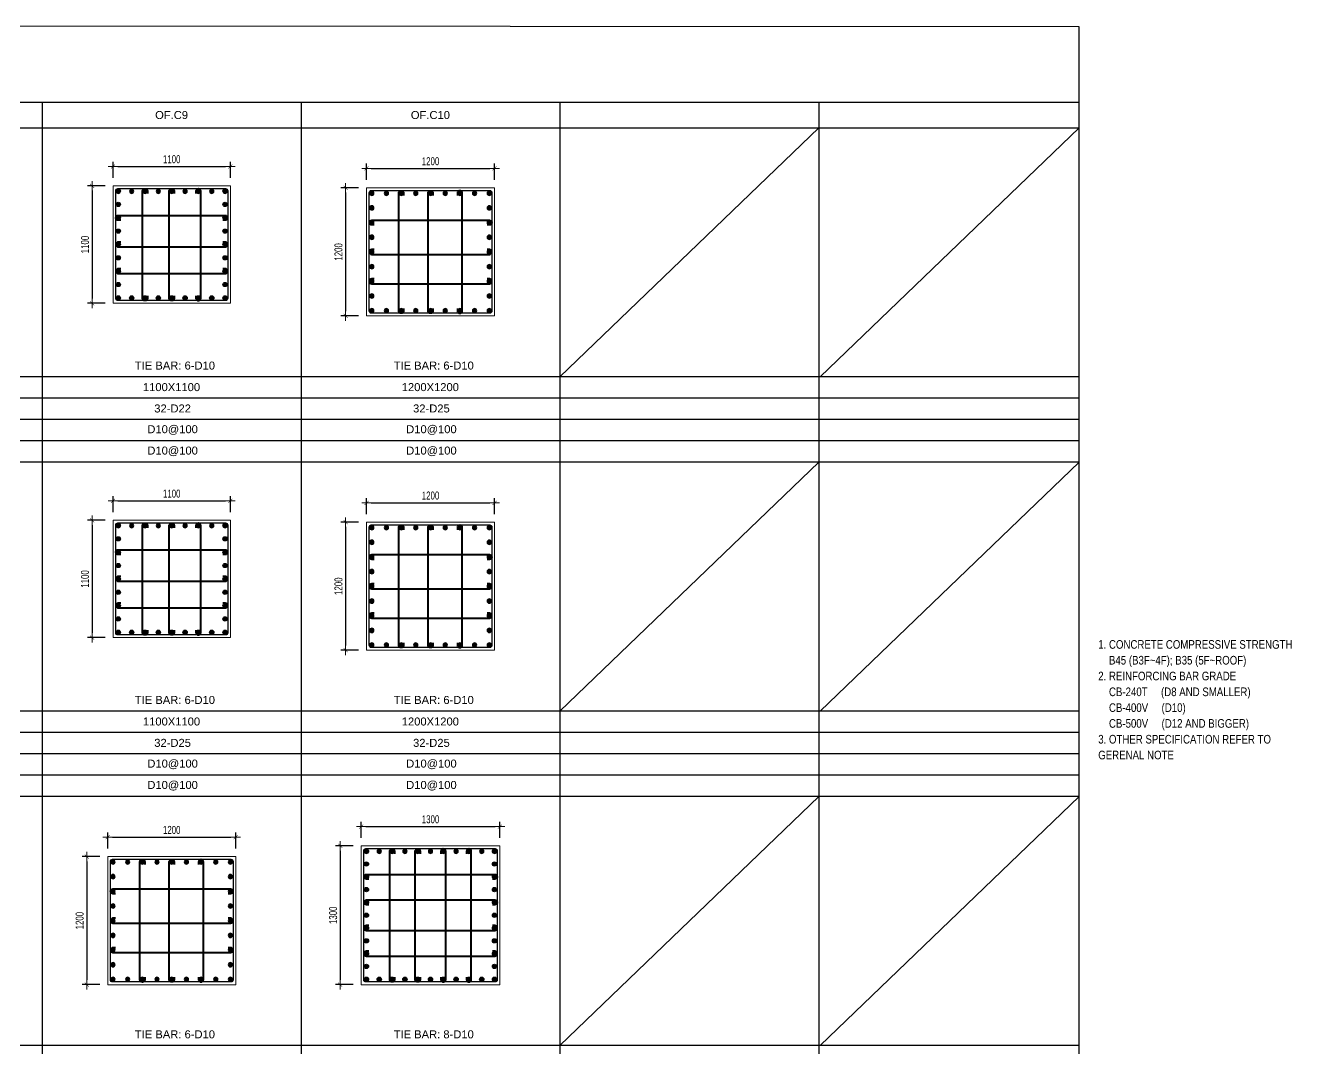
# Model space of a CAD drawing. Header units: millimetres. Extents: x 49323 to 406889, y -6102 to 181761.
# Drawn here: x 341924 to 353794, y 93337 to 102925 of the extents above; entities that cross this region are included whole.
import ezdxf
from ezdxf.enums import TextEntityAlignment as Align

# ---------------------------------------------------------------- set-up
doc = ezdxf.new("R2010")
doc.units = ezdxf.units.MM
doc.linetypes.add('CENTER2', pattern=[1.125, 0.75, -0.125, 0.125, -0.125])
doc.layers.get('Defpoints').update_dxf_attribs({"color": 151, "lineweight": 9})
for name, color, linetype in [('2', 2, 'Continuous'), ('A-ANNO-LEAD', 4, 'Continuous'), ('CEN', 1, 'CENTER2'), ('STL', 3, 'Continuous'), ('TIT1', 3, 'Continuous')]:
    doc.layers.add(name, color=color, linetype=linetype)
for name, color, linetype, lineweight in [('NDC_S_CONTINUOUS', 3, 'Continuous', 20), ('NDC_S_DIM', 1, 'Continuous', 15), ('NDC_S_STIRRUP', 4, 'Continuous', 40)]:
    doc.layers.add(name, color=color, linetype=linetype, lineweight=lineweight)
doc.styles.add('ARIAL', font='arial.ttf', dxfattribs={"width": 0.8})
doc.styles.add('NDC_ARIAL', font='arial.ttf', dxfattribs={"width": 0.85})
doc.styles.add('NDC_DIM', font='', dxfattribs={"width": 0.75})
doc.styles.get('NDC_DIM').set_extended_font_data('Dotum')
doc.dimstyles.new('NDC_dim_30', dxfattribs={"dimscale": 30, "dimtxt": 2.5, "dimasz": 1.5, "dimexe": 1.5, "dimexo": 2.5, "dimgap": 1, "dimtad": 1, "dimdec": 0, "dimzin": 0, "dimdsep": 46, "dimtxsty": 'NDC_DIM', "dimblk": 'DIMMARK', "dimcen": 0.09, "dimdle": 1.2, "dimclrd": 1, "dimclre": 1, "dimclrt": 3, "dimadec": 0, "dimazin": 0, "dimtfac": 1, "dimtdec": 0, "dimtix": 1, "dimtofl": 0, "dimtmove": 0, "dimatfit": 3, "dimfxl": 8, "dimfxlon": 1, "dimtolj": 1, "dimtzin": 0, "dimarcsym": 0})

# ---------------------------------------------------------------- blocks, each defined once
blk = doc.blocks.new('DIMMARK')
at = {"layer": 'NDC_S_DIM', "color": 1}
blk.add_line((-1.5, 0), (1, 0), dxfattribs=at)
at = {"layer": 'NDC_S_DIM', "color": 2, "const_width": 0.1}
blk.add_lwpolyline([(-0.42, -0.42), (0.42, 0.42)], dxfattribs=at)
blk = doc.blocks.new('*D1514')
at = {"layer": 'Defpoints', "color": 0, "ltscale": 40, "transparency": 16777216}
for p in [(343896, 95318), (342696, 95137), (343896, 95137)]:
    blk.add_point(p, dxfattribs=at)
at = {"layer": 'NDC_S_DIM', "color": 1, "lineweight": -2, "ltscale": 40, "transparency": 16777216}
for p, q in [((342696, 95212), (342696, 95363)), ((343896, 95212), (343896, 95363)), ((342741, 95318), (343851, 95318))]:
    blk.add_line(p, q, dxfattribs=at)
at = {"layer": 'NDC_S_DIM', "color": 1, "lineweight": -2, "ltscale": 40, "transparency": 16777216, "xscale": 45, "yscale": 45, "zscale": 45, "rotation": 180}
blk.add_blockref('DIMMARK', (342696, 95318), dxfattribs=at)
at = {"layer": 'NDC_S_DIM', "color": 1, "lineweight": -2, "ltscale": 40, "transparency": 16777216, "xscale": 45, "yscale": 45, "zscale": 45}
blk.add_blockref('DIMMARK', (343896, 95318), dxfattribs=at)
at = {"layer": 'NDC_S_DIM', "color": 3, "ltscale": 40, "transparency": 16777216, "insert": (343296, 95386), "char_height": 75, "attachment_point": 5, "style": 'NDC_DIM'}
blk.add_mtext('\\A1;1200', dxfattribs=at)
blk = doc.blocks.new('*D1515')
at = {"layer": 'Defpoints', "color": 0, "ltscale": 40, "transparency": 16777216}
for p in [(342696, 95137), (342500, 93937), (342696, 93937)]:
    blk.add_point(p, dxfattribs=at)
at = {"layer": 'NDC_S_DIM', "color": 1, "lineweight": -2, "ltscale": 40, "transparency": 16777216}
for p, q in [((342621, 95137), (342455, 95137)), ((342500, 95092), (342500, 93982)), ((342621, 93937), (342455, 93937))]:
    blk.add_line(p, q, dxfattribs=at)
at = {"layer": 'NDC_S_DIM', "color": 1, "lineweight": -2, "ltscale": 40, "transparency": 16777216, "xscale": 45, "yscale": 45, "zscale": 45}
for p, rotation in [((342500, 95137), 90), ((342500, 93937), 270)]:
    blk.add_blockref('DIMMARK', p, dxfattribs=dict(at, rotation=rotation))
at = {"layer": 'NDC_S_DIM', "color": 3, "ltscale": 40, "transparency": 16777216, "insert": (342433, 94537), "char_height": 75, "attachment_point": 5, "rotation": 90, "style": 'NDC_DIM'}
blk.add_mtext('\\A1;1200', dxfattribs=at)
blk = doc.blocks.new('8')
at = {"layer": '2'}
blk.add_hatch(color=256, dxfattribs=at).paths.add_polyline_path([(20, 0, 0.386127), (2, 20), (-2, 20, 0.386127), (-20, 0, 1)])
blk.add_circle((0, 0), 20, dxfattribs=at)
blk = doc.blocks.new('5')
at = {"layer": 'CEN', "rotation": 180}
blk.add_blockref('8', (0, 0), dxfattribs=at)
blk = doc.blocks.new('*U1482')
at = {"layer": 'STL', "xscale": -1, "rotation": 270}
blk.add_blockref('5', (0, 0), dxfattribs=at)
blk = doc.blocks.new('*U1476')
at = {"layer": 'NDC_S_DIM', "color": 0, "linetype": 'ByBlock', "lineweight": -2, "transparency": 16777216}
for p in [(306394, 95024), (306531, 95024), (306669, 95024), (306806, 95024), (306944, 95024), (307082, 95024), (307219, 95024), (307357, 95024), (307494, 95024)]:
    blk.add_blockref('*U1482', p, dxfattribs=at)
blk = doc.blocks.new('*U1478')
at = {"layer": 'STL', "xscale": -1, "rotation": 270}
blk.add_blockref('5', (0, 0), dxfattribs=at)
blk = doc.blocks.new('*U1477')
at = {"layer": 'NDC_S_DIM', "color": 0, "linetype": 'ByBlock', "lineweight": -2, "transparency": 16777216}
for p in [(306394, 95024), (306531, 95024), (306669, 95024), (306806, 95024), (306944, 95024), (307082, 95024), (307219, 95024), (307357, 95024), (307494, 95024)]:
    blk.add_blockref('*U1478', p, dxfattribs=at)
blk = doc.blocks.new('*U1480')
at = {"layer": 'STL', "xscale": -1, "rotation": 270}
blk.add_blockref('5', (0, 0), dxfattribs=at)
blk = doc.blocks.new('*U1479')
at = {"layer": 'NDC_S_DIM', "color": 0, "linetype": 'ByBlock', "lineweight": -2, "transparency": 16777216}
for p in [(306394, 95024), (306531, 95024), (306669, 95024), (306806, 95024), (306944, 95024), (307082, 95024), (307219, 95024), (307357, 95024), (307494, 95024)]:
    blk.add_blockref('*U1480', p, dxfattribs=at)
blk = doc.blocks.new('*U1495')
at = {"layer": 'STL', "xscale": -1, "rotation": 270}
blk.add_blockref('5', (0, 0), dxfattribs=at)
blk = doc.blocks.new('*U1481')
at = {"layer": 'NDC_S_DIM', "color": 0, "linetype": 'ByBlock', "lineweight": -2, "transparency": 16777216}
for p in [(306394, 95024), (306531, 95024), (306669, 95024), (306806, 95024), (306944, 95024), (307082, 95024), (307219, 95024), (307357, 95024), (307494, 95024)]:
    blk.add_blockref('*U1495', p, dxfattribs=at)
blk = doc.blocks.new('*D1516')
at = {"layer": 'Defpoints', "color": 0, "ltscale": 40, "transparency": 16777216}
for p in [(343846, 98470), (342746, 98288), (343846, 98288)]:
    blk.add_point(p, dxfattribs=at)
at = {"layer": 'NDC_S_DIM', "color": 1, "lineweight": -2, "ltscale": 40, "transparency": 16777216}
for p, q in [((342746, 98363), (342746, 98515)), ((342791, 98470), (343801, 98470)), ((343846, 98363), (343846, 98515))]:
    blk.add_line(p, q, dxfattribs=at)
at = {"layer": 'NDC_S_DIM', "color": 1, "lineweight": -2, "ltscale": 40, "transparency": 16777216, "xscale": 45, "yscale": 45, "zscale": 45, "rotation": 180}
blk.add_blockref('DIMMARK', (342746, 98470), dxfattribs=at)
at = {"layer": 'NDC_S_DIM', "color": 1, "lineweight": -2, "ltscale": 40, "transparency": 16777216, "xscale": 45, "yscale": 45, "zscale": 45}
blk.add_blockref('DIMMARK', (343846, 98470), dxfattribs=at)
at = {"layer": 'NDC_S_DIM', "color": 3, "ltscale": 40, "transparency": 16777216, "insert": (343296, 98537), "char_height": 75, "attachment_point": 5, "style": 'NDC_DIM'}
blk.add_mtext('\\A1;1100', dxfattribs=at)
blk = doc.blocks.new('*D1517')
at = {"layer": 'Defpoints', "color": 0, "ltscale": 40, "transparency": 16777216}
for p in [(342746, 98288), (342550, 97188), (342746, 97188)]:
    blk.add_point(p, dxfattribs=at)
at = {"layer": 'NDC_S_DIM', "color": 1, "lineweight": -2, "ltscale": 40, "transparency": 16777216}
for p, q in [((342671, 98288), (342505, 98288)), ((342550, 98243), (342550, 97233)), ((342671, 97188), (342505, 97188))]:
    blk.add_line(p, q, dxfattribs=at)
at = {"layer": 'NDC_S_DIM', "color": 1, "lineweight": -2, "ltscale": 40, "transparency": 16777216, "xscale": 45, "yscale": 45, "zscale": 45}
for p, rotation in [((342550, 98288), 90), ((342550, 97188), 270)]:
    blk.add_blockref('DIMMARK', p, dxfattribs=dict(at, rotation=rotation))
at = {"layer": 'NDC_S_DIM', "color": 3, "ltscale": 40, "transparency": 16777216, "insert": (342483, 97738), "char_height": 75, "attachment_point": 5, "rotation": 90, "style": 'NDC_DIM'}
blk.add_mtext('\\A1;1100', dxfattribs=at)
blk = doc.blocks.new('*U1508')
at = {"layer": 'STL', "xscale": -1, "rotation": 270}
blk.add_blockref('5', (0, 0), dxfattribs=at)
blk = doc.blocks.new('*U1509')
at = {"layer": 'NDC_S_DIM', "color": 0, "linetype": 'ByBlock', "lineweight": -2, "transparency": 16777216}
for p in [(306494, 98119), (306619, 98119), (306744, 98119), (306869, 98119), (306994, 98119), (307119, 98119), (307244, 98119), (307369, 98119), (307494, 98119)]:
    blk.add_blockref('*U1508', p, dxfattribs=at)
blk = doc.blocks.new('*U1496')
at = {"layer": 'STL', "xscale": -1, "rotation": 270}
blk.add_blockref('5', (0, 0), dxfattribs=at)
blk = doc.blocks.new('*U1497')
at = {"layer": 'NDC_S_DIM', "color": 0, "linetype": 'ByBlock', "lineweight": -2, "transparency": 16777216}
for p in [(306494, 98119), (306619, 98119), (306744, 98119), (306869, 98119), (306994, 98119), (307119, 98119), (307244, 98119), (307369, 98119), (307494, 98119)]:
    blk.add_blockref('*U1496', p, dxfattribs=at)
blk = doc.blocks.new('*U1498')
at = {"layer": 'STL', "xscale": -1, "rotation": 270}
blk.add_blockref('5', (0, 0), dxfattribs=at)
blk = doc.blocks.new('*U1499')
at = {"layer": 'NDC_S_DIM', "color": 0, "linetype": 'ByBlock', "lineweight": -2, "transparency": 16777216}
for p in [(306494, 98119), (306619, 98119), (306744, 98119), (306869, 98119), (306994, 98119), (307119, 98119), (307244, 98119), (307369, 98119), (307494, 98119)]:
    blk.add_blockref('*U1498', p, dxfattribs=at)
blk = doc.blocks.new('*U1504')
at = {"layer": 'STL', "xscale": -1, "rotation": 270}
blk.add_blockref('5', (0, 0), dxfattribs=at)
blk = doc.blocks.new('*U1505')
at = {"layer": 'NDC_S_DIM', "color": 0, "linetype": 'ByBlock', "lineweight": -2, "transparency": 16777216}
for p in [(306494, 98119), (306619, 98119), (306744, 98119), (306869, 98119), (306994, 98119), (307119, 98119), (307244, 98119), (307369, 98119), (307494, 98119)]:
    blk.add_blockref('*U1504', p, dxfattribs=at)
blk = doc.blocks.new('*D1518')
at = {"layer": 'Defpoints', "color": 0, "ltscale": 40, "transparency": 16777216}
for p in [(343846, 101602), (342746, 101421), (343846, 101421)]:
    blk.add_point(p, dxfattribs=at)
at = {"layer": 'NDC_S_DIM', "color": 1, "lineweight": -2, "ltscale": 40, "transparency": 16777216}
for p, q in [((342746, 101496), (342746, 101647)), ((343846, 101496), (343846, 101647)), ((342791, 101602), (343801, 101602))]:
    blk.add_line(p, q, dxfattribs=at)
at = {"layer": 'NDC_S_DIM', "color": 1, "lineweight": -2, "ltscale": 40, "transparency": 16777216, "xscale": 45, "yscale": 45, "zscale": 45, "rotation": 180}
blk.add_blockref('DIMMARK', (342746, 101602), dxfattribs=at)
at = {"layer": 'NDC_S_DIM', "color": 1, "lineweight": -2, "ltscale": 40, "transparency": 16777216, "xscale": 45, "yscale": 45, "zscale": 45}
blk.add_blockref('DIMMARK', (343846, 101602), dxfattribs=at)
at = {"layer": 'NDC_S_DIM', "color": 3, "ltscale": 40, "transparency": 16777216, "insert": (343296, 101670), "char_height": 75, "attachment_point": 5, "style": 'NDC_DIM'}
blk.add_mtext('\\A1;1100', dxfattribs=at)
blk = doc.blocks.new('*D1519')
at = {"layer": 'Defpoints', "color": 0, "ltscale": 40, "transparency": 16777216}
for p in [(342746, 101421), (342550, 100321), (342746, 100321)]:
    blk.add_point(p, dxfattribs=at)
at = {"layer": 'NDC_S_DIM', "color": 1, "lineweight": -2, "ltscale": 40, "transparency": 16777216}
for p, q in [((342671, 101421), (342505, 101421)), ((342550, 101376), (342550, 100366)), ((342671, 100321), (342505, 100321))]:
    blk.add_line(p, q, dxfattribs=at)
at = {"layer": 'NDC_S_DIM', "color": 1, "lineweight": -2, "ltscale": 40, "transparency": 16777216, "xscale": 45, "yscale": 45, "zscale": 45}
for p, rotation in [((342550, 101421), 90), ((342550, 100321), 270)]:
    blk.add_blockref('DIMMARK', p, dxfattribs=dict(at, rotation=rotation))
at = {"layer": 'NDC_S_DIM', "color": 3, "ltscale": 40, "transparency": 16777216, "insert": (342483, 100871), "char_height": 75, "attachment_point": 5, "rotation": 90, "style": 'NDC_DIM'}
blk.add_mtext('\\A1;1100', dxfattribs=at)
blk = doc.blocks.new('*U1483')
at = {"layer": 'STL', "xscale": -1, "rotation": 270}
blk.add_blockref('5', (0, 0), dxfattribs=at)
blk = doc.blocks.new('*U1484')
at = {"layer": 'NDC_S_DIM', "color": 0, "linetype": 'ByBlock', "lineweight": -2, "transparency": 16777216}
for p in [(306494, 98119), (306619, 98119), (306744, 98119), (306869, 98119), (306994, 98119), (307119, 98119), (307244, 98119), (307369, 98119), (307494, 98119)]:
    blk.add_blockref('*U1483', p, dxfattribs=at)
blk = doc.blocks.new('*U1500')
at = {"layer": 'STL', "xscale": -1, "rotation": 270}
blk.add_blockref('5', (0, 0), dxfattribs=at)
blk = doc.blocks.new('*U1501')
at = {"layer": 'NDC_S_DIM', "color": 0, "linetype": 'ByBlock', "lineweight": -2, "transparency": 16777216}
for p in [(306494, 98119), (306619, 98119), (306744, 98119), (306869, 98119), (306994, 98119), (307119, 98119), (307244, 98119), (307369, 98119), (307494, 98119)]:
    blk.add_blockref('*U1500', p, dxfattribs=at)
blk = doc.blocks.new('*U1502')
at = {"layer": 'STL', "xscale": -1, "rotation": 270}
blk.add_blockref('5', (0, 0), dxfattribs=at)
blk = doc.blocks.new('*U1503')
at = {"layer": 'NDC_S_DIM', "color": 0, "linetype": 'ByBlock', "lineweight": -2, "transparency": 16777216}
for p in [(306494, 98119), (306619, 98119), (306744, 98119), (306869, 98119), (306994, 98119), (307119, 98119), (307244, 98119), (307369, 98119), (307494, 98119)]:
    blk.add_blockref('*U1502', p, dxfattribs=at)
blk = doc.blocks.new('*U1506')
at = {"layer": 'STL', "xscale": -1, "rotation": 270}
blk.add_blockref('5', (0, 0), dxfattribs=at)
blk = doc.blocks.new('*U1507')
at = {"layer": 'NDC_S_DIM', "color": 0, "linetype": 'ByBlock', "lineweight": -2, "transparency": 16777216}
for p in [(306494, 98119), (306619, 98119), (306744, 98119), (306869, 98119), (306994, 98119), (307119, 98119), (307244, 98119), (307369, 98119), (307494, 98119)]:
    blk.add_blockref('*U1506', p, dxfattribs=at)
blk = doc.blocks.new('GN')
at = {"layer": 'TIT1', "insert": (0, 0), "char_height": 81, "width": 1996.3, "attachment_point": 1, "line_spacing_factor": 1.096296, "style": 'ARIAL'}
blk.add_mtext('\\A1;1. CONCRETE COMPRESSIVE STRENGTH\\P    B45 (B3F~4F); B35 (5F~ROOF)\\P2. REINFORCING BAR GRADE\\P    CB-240T     (D8 AND SMALLER)\\P    CB-400V     (D10)\\P    CB-500V     (D12 AND BIGGER)\\P3. OTHER SPECIFICATION REFER TO GERENAL NOTE ', dxfattribs=at)
blk = doc.blocks.new('*D1564')
at = {"layer": 'Defpoints', "color": 0, "ltscale": 40, "transparency": 16777216}
for p in [(346372, 95418), (345072, 95237), (346372, 95237)]:
    blk.add_point(p, dxfattribs=at)
at = {"layer": 'NDC_S_DIM', "color": 1, "lineweight": -2, "ltscale": 40, "transparency": 16777216}
for p, q in [((345072, 95312), (345072, 95463)), ((346372, 95312), (346372, 95463)), ((345117, 95418), (346327, 95418))]:
    blk.add_line(p, q, dxfattribs=at)
at = {"layer": 'NDC_S_DIM', "color": 1, "lineweight": -2, "ltscale": 40, "transparency": 16777216, "xscale": 45, "yscale": 45, "zscale": 45, "rotation": 180}
blk.add_blockref('DIMMARK', (345072, 95418), dxfattribs=at)
at = {"layer": 'NDC_S_DIM', "color": 1, "lineweight": -2, "ltscale": 40, "transparency": 16777216, "xscale": 45, "yscale": 45, "zscale": 45}
blk.add_blockref('DIMMARK', (346372, 95418), dxfattribs=at)
at = {"layer": 'NDC_S_DIM', "color": 3, "ltscale": 40, "transparency": 16777216, "insert": (345722, 95486), "char_height": 75, "attachment_point": 5, "style": 'NDC_DIM'}
blk.add_mtext('\\A1;1300', dxfattribs=at)
blk = doc.blocks.new('*D1565')
at = {"layer": 'Defpoints', "color": 0, "ltscale": 40, "transparency": 16777216}
for p in [(345072, 95237), (344876, 93937), (345072, 93937)]:
    blk.add_point(p, dxfattribs=at)
at = {"layer": 'NDC_S_DIM', "color": 1, "lineweight": -2, "ltscale": 40, "transparency": 16777216}
for p, q in [((344997, 95237), (344831, 95237)), ((344876, 95192), (344876, 93982)), ((344997, 93937), (344831, 93937))]:
    blk.add_line(p, q, dxfattribs=at)
at = {"layer": 'NDC_S_DIM', "color": 1, "lineweight": -2, "ltscale": 40, "transparency": 16777216, "xscale": 45, "yscale": 45, "zscale": 45}
for p, rotation in [((344876, 95237), 90), ((344876, 93937), 270)]:
    blk.add_blockref('DIMMARK', p, dxfattribs=dict(at, rotation=rotation))
at = {"layer": 'NDC_S_DIM', "color": 3, "ltscale": 40, "transparency": 16777216, "insert": (344809, 94587), "char_height": 75, "attachment_point": 5, "rotation": 90, "style": 'NDC_DIM'}
blk.add_mtext('\\A1;1300', dxfattribs=at)
blk = doc.blocks.new('*U1538')
at = {"layer": 'STL', "xscale": -1, "rotation": 270}
blk.add_blockref('5', (0, 0), dxfattribs=at)
blk = doc.blocks.new('*U1539')
at = {"layer": 'NDC_S_DIM', "color": 0, "linetype": 'ByBlock', "lineweight": -2, "transparency": 16777216}
for p in [(308920, 95186), (309040, 95186), (309160, 95186), (309280, 95186), (309400, 95186), (309520, 95186), (309640, 95186), (309760, 95186), (309880, 95186), (310000, 95186), (310120, 95186)]:
    blk.add_blockref('*U1538', p, dxfattribs=at)
blk = doc.blocks.new('*U1540')
at = {"layer": 'STL', "xscale": -1, "rotation": 270}
blk.add_blockref('5', (0, 0), dxfattribs=at)
blk = doc.blocks.new('*U1541')
at = {"layer": 'NDC_S_DIM', "color": 0, "linetype": 'ByBlock', "lineweight": -2, "transparency": 16777216}
for p in [(308920, 95186), (309040, 95186), (309160, 95186), (309280, 95186), (309400, 95186), (309520, 95186), (309640, 95186), (309760, 95186), (309880, 95186), (310000, 95186), (310120, 95186)]:
    blk.add_blockref('*U1540', p, dxfattribs=at)
blk = doc.blocks.new('*U1542')
at = {"layer": 'STL', "xscale": -1, "rotation": 270}
blk.add_blockref('5', (0, 0), dxfattribs=at)
blk = doc.blocks.new('*U1543')
at = {"layer": 'NDC_S_DIM', "color": 0, "linetype": 'ByBlock', "lineweight": -2, "transparency": 16777216}
for p in [(308920, 95186), (309040, 95186), (309160, 95186), (309280, 95186), (309400, 95186), (309520, 95186), (309640, 95186), (309760, 95186), (309880, 95186), (310000, 95186), (310120, 95186)]:
    blk.add_blockref('*U1542', p, dxfattribs=at)
blk = doc.blocks.new('*U1544')
at = {"layer": 'STL', "xscale": -1, "rotation": 270}
blk.add_blockref('5', (0, 0), dxfattribs=at)
blk = doc.blocks.new('*U1545')
at = {"layer": 'NDC_S_DIM', "color": 0, "linetype": 'ByBlock', "lineweight": -2, "transparency": 16777216}
for p in [(308920, 95186), (309040, 95186), (309160, 95186), (309280, 95186), (309400, 95186), (309520, 95186), (309640, 95186), (309760, 95186), (309880, 95186), (310000, 95186), (310120, 95186)]:
    blk.add_blockref('*U1544', p, dxfattribs=at)
blk = doc.blocks.new('*D1566')
at = {"layer": 'Defpoints', "color": 0, "ltscale": 40, "transparency": 16777216}
for p in [(346322, 98451), (345122, 98270), (346322, 98270)]:
    blk.add_point(p, dxfattribs=at)
at = {"layer": 'NDC_S_DIM', "color": 1, "lineweight": -2, "ltscale": 40, "transparency": 16777216}
for p, q in [((345122, 98345), (345122, 98496)), ((345167, 98451), (346277, 98451)), ((346322, 98345), (346322, 98496))]:
    blk.add_line(p, q, dxfattribs=at)
at = {"layer": 'NDC_S_DIM', "color": 1, "lineweight": -2, "ltscale": 40, "transparency": 16777216, "xscale": 45, "yscale": 45, "zscale": 45, "rotation": 180}
blk.add_blockref('DIMMARK', (345122, 98451), dxfattribs=at)
at = {"layer": 'NDC_S_DIM', "color": 1, "lineweight": -2, "ltscale": 40, "transparency": 16777216, "xscale": 45, "yscale": 45, "zscale": 45}
blk.add_blockref('DIMMARK', (346322, 98451), dxfattribs=at)
at = {"layer": 'NDC_S_DIM', "color": 3, "ltscale": 40, "transparency": 16777216, "insert": (345722, 98519), "char_height": 75, "attachment_point": 5, "style": 'NDC_DIM'}
blk.add_mtext('\\A1;1200', dxfattribs=at)
blk = doc.blocks.new('*D1567')
at = {"layer": 'Defpoints', "color": 0, "ltscale": 40, "transparency": 16777216}
for p in [(345122, 98270), (344926, 97070), (345122, 97070)]:
    blk.add_point(p, dxfattribs=at)
at = {"layer": 'NDC_S_DIM', "color": 1, "lineweight": -2, "ltscale": 40, "transparency": 16777216}
for p, q in [((345047, 98270), (344881, 98270)), ((344926, 98225), (344926, 97115)), ((345047, 97070), (344881, 97070))]:
    blk.add_line(p, q, dxfattribs=at)
at = {"layer": 'NDC_S_DIM', "color": 1, "lineweight": -2, "ltscale": 40, "transparency": 16777216, "xscale": 45, "yscale": 45, "zscale": 45}
for p, rotation in [((344926, 98270), 90), ((344926, 97070), 270)]:
    blk.add_blockref('DIMMARK', p, dxfattribs=dict(at, rotation=rotation))
at = {"layer": 'NDC_S_DIM', "color": 3, "ltscale": 40, "transparency": 16777216, "insert": (344859, 97670), "char_height": 75, "attachment_point": 5, "rotation": 90, "style": 'NDC_DIM'}
blk.add_mtext('\\A1;1200', dxfattribs=at)
blk = doc.blocks.new('*U1555')
at = {"layer": 'STL', "xscale": -1, "rotation": 270}
blk.add_blockref('5', (0, 0), dxfattribs=at)
blk = doc.blocks.new('*U1559')
at = {"layer": 'NDC_S_DIM', "color": 0, "linetype": 'ByBlock', "lineweight": -2, "transparency": 16777216}
for p in [(306394, 95024), (306531, 95024), (306669, 95024), (306806, 95024), (306944, 95024), (307082, 95024), (307219, 95024), (307357, 95024), (307494, 95024)]:
    blk.add_blockref('*U1555', p, dxfattribs=at)
blk = doc.blocks.new('*U1551')
at = {"layer": 'STL', "xscale": -1, "rotation": 270}
blk.add_blockref('5', (0, 0), dxfattribs=at)
blk = doc.blocks.new('*U1550')
at = {"layer": 'NDC_S_DIM', "color": 0, "linetype": 'ByBlock', "lineweight": -2, "transparency": 16777216}
for p in [(306394, 95024), (306531, 95024), (306669, 95024), (306806, 95024), (306944, 95024), (307082, 95024), (307219, 95024), (307357, 95024), (307494, 95024)]:
    blk.add_blockref('*U1551', p, dxfattribs=at)
blk = doc.blocks.new('*U1553')
at = {"layer": 'STL', "xscale": -1, "rotation": 270}
blk.add_blockref('5', (0, 0), dxfattribs=at)
blk = doc.blocks.new('*U1552')
at = {"layer": 'NDC_S_DIM', "color": 0, "linetype": 'ByBlock', "lineweight": -2, "transparency": 16777216}
for p in [(306394, 95024), (306531, 95024), (306669, 95024), (306806, 95024), (306944, 95024), (307082, 95024), (307219, 95024), (307357, 95024), (307494, 95024)]:
    blk.add_blockref('*U1553', p, dxfattribs=at)
blk = doc.blocks.new('*U1558')
at = {"layer": 'STL', "xscale": -1, "rotation": 270}
blk.add_blockref('5', (0, 0), dxfattribs=at)
blk = doc.blocks.new('*U1554')
at = {"layer": 'NDC_S_DIM', "color": 0, "linetype": 'ByBlock', "lineweight": -2, "transparency": 16777216}
for p in [(306394, 95024), (306531, 95024), (306669, 95024), (306806, 95024), (306944, 95024), (307082, 95024), (307219, 95024), (307357, 95024), (307494, 95024)]:
    blk.add_blockref('*U1558', p, dxfattribs=at)
blk = doc.blocks.new('*D1568')
at = {"layer": 'Defpoints', "color": 0, "ltscale": 40, "transparency": 16777216}
for p in [(346322, 101584), (345122, 101402), (346322, 101402)]:
    blk.add_point(p, dxfattribs=at)
at = {"layer": 'NDC_S_DIM', "color": 1, "lineweight": -2, "ltscale": 40, "transparency": 16777216}
for p, q in [((345122, 101477), (345122, 101629)), ((346322, 101477), (346322, 101629)), ((345167, 101584), (346277, 101584))]:
    blk.add_line(p, q, dxfattribs=at)
at = {"layer": 'NDC_S_DIM', "color": 1, "lineweight": -2, "ltscale": 40, "transparency": 16777216, "xscale": 45, "yscale": 45, "zscale": 45, "rotation": 180}
blk.add_blockref('DIMMARK', (345122, 101584), dxfattribs=at)
at = {"layer": 'NDC_S_DIM', "color": 1, "lineweight": -2, "ltscale": 40, "transparency": 16777216, "xscale": 45, "yscale": 45, "zscale": 45}
blk.add_blockref('DIMMARK', (346322, 101584), dxfattribs=at)
at = {"layer": 'NDC_S_DIM', "color": 3, "ltscale": 40, "transparency": 16777216, "insert": (345722, 101651), "char_height": 75, "attachment_point": 5, "style": 'NDC_DIM'}
blk.add_mtext('\\A1;1200', dxfattribs=at)
blk = doc.blocks.new('*D1569')
at = {"layer": 'Defpoints', "color": 0, "ltscale": 40, "transparency": 16777216}
for p in [(345122, 101402), (344926, 100202), (345122, 100202)]:
    blk.add_point(p, dxfattribs=at)
at = {"layer": 'NDC_S_DIM', "color": 1, "lineweight": -2, "ltscale": 40, "transparency": 16777216}
for p, q in [((345047, 101402), (344881, 101402)), ((344926, 101357), (344926, 100247)), ((345047, 100202), (344881, 100202))]:
    blk.add_line(p, q, dxfattribs=at)
at = {"layer": 'NDC_S_DIM', "color": 1, "lineweight": -2, "ltscale": 40, "transparency": 16777216, "xscale": 45, "yscale": 45, "zscale": 45}
for p, rotation in [((344926, 101402), 90), ((344926, 100202), 270)]:
    blk.add_blockref('DIMMARK', p, dxfattribs=dict(at, rotation=rotation))
at = {"layer": 'NDC_S_DIM', "color": 3, "ltscale": 40, "transparency": 16777216, "insert": (344859, 100802), "char_height": 75, "attachment_point": 5, "rotation": 90, "style": 'NDC_DIM'}
blk.add_mtext('\\A1;1200', dxfattribs=at)
blk = doc.blocks.new('*U1537')
at = {"layer": 'STL', "xscale": -1, "rotation": 270}
blk.add_blockref('5', (0, 0), dxfattribs=at)
blk = doc.blocks.new('*U1557')
at = {"layer": 'NDC_S_DIM', "color": 0, "linetype": 'ByBlock', "lineweight": -2, "transparency": 16777216}
for p in [(306394, 95024), (306531, 95024), (306669, 95024), (306806, 95024), (306944, 95024), (307082, 95024), (307219, 95024), (307357, 95024), (307494, 95024)]:
    blk.add_blockref('*U1537', p, dxfattribs=at)
blk = doc.blocks.new('*U1533')
at = {"layer": 'STL', "xscale": -1, "rotation": 270}
blk.add_blockref('5', (0, 0), dxfattribs=at)
blk = doc.blocks.new('*U1532')
at = {"layer": 'NDC_S_DIM', "color": 0, "linetype": 'ByBlock', "lineweight": -2, "transparency": 16777216}
for p in [(306394, 95024), (306531, 95024), (306669, 95024), (306806, 95024), (306944, 95024), (307082, 95024), (307219, 95024), (307357, 95024), (307494, 95024)]:
    blk.add_blockref('*U1533', p, dxfattribs=at)
blk = doc.blocks.new('*U1535')
at = {"layer": 'STL', "xscale": -1, "rotation": 270}
blk.add_blockref('5', (0, 0), dxfattribs=at)
blk = doc.blocks.new('*U1534')
at = {"layer": 'NDC_S_DIM', "color": 0, "linetype": 'ByBlock', "lineweight": -2, "transparency": 16777216}
for p in [(306394, 95024), (306531, 95024), (306669, 95024), (306806, 95024), (306944, 95024), (307082, 95024), (307219, 95024), (307357, 95024), (307494, 95024)]:
    blk.add_blockref('*U1535', p, dxfattribs=at)
blk = doc.blocks.new('*U1556')
at = {"layer": 'STL', "xscale": -1, "rotation": 270}
blk.add_blockref('5', (0, 0), dxfattribs=at)
blk = doc.blocks.new('*U1536')
at = {"layer": 'NDC_S_DIM', "color": 0, "linetype": 'ByBlock', "lineweight": -2, "transparency": 16777216}
for p in [(306394, 95024), (306531, 95024), (306669, 95024), (306806, 95024), (306944, 95024), (307082, 95024), (307219, 95024), (307357, 95024), (307494, 95024)]:
    blk.add_blockref('*U1556', p, dxfattribs=at)

msp = doc.modelspace()

# ---------------------------------------------------------------- linework, layer by layer
at = {"layer": 'A-ANNO-LEAD'}
msp.add_lwpolyline([(330466.4, 86304.5), (351801.4, 86291.4), (351801.4, 102911.4), (330466.4, 102924.5)], close=True, dxfattribs=at)
at = {"layer": 'NDC_S_CONTINUOUS', "ltscale": 70}
for points in [[(343845.7, 101420.6), (343845.7, 100320.6), (342745.7, 100320.6), (342745.7, 101420.6), (343845.7, 101420.6)], [(346321.8, 101402.3), (346321.8, 100202.3), (345121.8, 100202.3), (345121.8, 101402.3), (346321.8, 101402.3)], [(343845.7, 98287.9), (343845.7, 97187.9), (342745.7, 97187.9), (342745.7, 98287.9), (343845.7, 98287.9)], [(346321.8, 98269.6), (346321.8, 97069.6), (345121.8, 97069.6), (345121.8, 98269.6), (346321.8, 98269.6)], [(346371.8, 95236.9), (346371.8, 93936.9), (345071.8, 93936.9), (345071.8, 95236.9), (346371.8, 95236.9)], [(343895.7, 95136.9), (343895.7, 93936.9), (342695.7, 93936.9), (342695.7, 95136.9), (343895.7, 95136.9)]]:
    msp.add_lwpolyline(points, dxfattribs=at)
at = {"layer": 'NDC_S_STIRRUP', "lineweight": -2, "ltscale": 1000}
for points in [[(343820.7, 101375.6), (343820.7, 100365.6, -0.4142136), (343800.7, 100345.6), (342790.7, 100345.6, -0.4142136), (342770.7, 100365.6), (342770.7, 101375.6, -0.4142136), (342790.7, 101395.6), (343800.7, 101395.6, -0.4142136)], [(346296.8, 101357.3), (346296.8, 100247.3, -0.4142136), (346276.8, 100227.3), (345166.8, 100227.3, -0.4142136), (345146.8, 100247.3), (345146.8, 101357.3, -0.4142136), (345166.8, 101377.3), (346276.8, 101377.3, -0.4142136)], [(343820.7, 98242.9), (343820.7, 97232.9, -0.4142136), (343800.7, 97212.9), (342790.7, 97212.9, -0.4142136), (342770.7, 97232.9), (342770.7, 98242.9, -0.4142136), (342790.7, 98262.9), (343800.7, 98262.9, -0.4142136)], [(346296.8, 98224.6), (346296.8, 97114.6, -0.4142136), (346276.8, 97094.6), (345166.8, 97094.6, -0.4142136), (345146.8, 97114.6), (345146.8, 98224.6, -0.4142136), (345166.8, 98244.6), (346276.8, 98244.6, -0.4142136)], [(346346.8, 95191.9), (346346.8, 93981.9, -0.4142136), (346326.8, 93961.9), (345116.8, 93961.9, -0.4142136), (345096.8, 93981.9), (345096.8, 95191.9, -0.4142136), (345116.8, 95211.9), (346326.8, 95211.9, -0.4142136)], [(343870.7, 95091.9), (343870.7, 93981.9, -0.4142136), (343850.7, 93961.9), (342740.7, 93961.9, -0.4142136), (342720.7, 93981.9), (342720.7, 95091.9, -0.4142136), (342740.7, 95111.9), (343850.7, 95111.9, -0.4142136)]]:
    msp.add_lwpolyline(points, format="xyb", close=True, dxfattribs=at)
at = {"layer": 'NDC_S_STIRRUP'}
for points in [[(343068.1, 100390.3), (343068.1, 100368.1, -1), (343023, 100368.1), (343023, 101370.1, -1), (343068.1, 101370.1), (343068.1, 101348)], [(343318.2, 100390.3), (343318.2, 100368.1, -1), (343273.2, 100368.1), (343273.2, 101370.1, -1), (343318.2, 101370.1), (343318.2, 101348)], [(343523.3, 100390.3), (343523.3, 100368.1, 1), (343568.3, 100368.1), (343568.3, 101370.1, 1), (343523.3, 101370.1), (343523.3, 101348)], [(345469.2, 100271.9), (345469.2, 100249.8, -1), (345424.1, 100249.8), (345424.1, 101351.8, -1), (345469.2, 101351.8), (345469.2, 101329.6)], [(345744.3, 100271.9), (345744.3, 100249.8, -1), (345699.3, 100249.8), (345699.3, 101351.8, -1), (345744.3, 101351.8), (345744.3, 101329.6)], [(345974.4, 100271.9), (345974.4, 100249.8, 1), (346019.4, 100249.8), (346019.4, 101351.8, 1), (345974.4, 101351.8), (345974.4, 101329.6)], [(342817.6, 101099), (342795.4, 101099, -1), (342795.4, 101144), (343797.5, 101144, -1), (343797.5, 101099), (343775.3, 101099)], [(345193.7, 101054.2), (345171.5, 101054.2, -1), (345171.5, 101099.2), (346273.6, 101099.2, -1), (346273.6, 101054.2), (346251.4, 101054.2)], [(342817.6, 100893.9), (342795.4, 100893.9, 1), (342795.4, 100848.9), (343797.5, 100848.9, 1), (343797.5, 100893.9), (343775.3, 100893.9)], [(345193.7, 100824.1), (345171.5, 100824.1, 1), (345171.5, 100779), (346273.6, 100779, 1), (346273.6, 100824.1), (346251.4, 100824.1)], [(342817.6, 100643.8), (342795.4, 100643.8, 1), (342795.4, 100598.7), (343797.5, 100598.7, 1), (343797.5, 100643.8), (343775.3, 100643.8)], [(345193.7, 100548.9), (345171.5, 100548.9, 1), (345171.5, 100503.9), (346273.6, 100503.9, 1), (346273.6, 100548.9), (346251.4, 100548.9)], [(343068.1, 97257.6), (343068.1, 97235.4, -1), (343023, 97235.4), (343023, 98237.4, -1), (343068.1, 98237.4), (343068.1, 98215.3)], [(343318.2, 97257.6), (343318.2, 97235.4, -1), (343273.2, 97235.4), (343273.2, 98237.4, -1), (343318.2, 98237.4), (343318.2, 98215.3)], [(343523.3, 97257.6), (343523.3, 97235.4, 1), (343568.3, 97235.4), (343568.3, 98237.4, 1), (343523.3, 98237.4), (343523.3, 98215.3)], [(345469.2, 97139.2), (345469.2, 97117.1, -1), (345424.1, 97117.1), (345424.1, 98219.1, -1), (345469.2, 98219.1), (345469.2, 98196.9)], [(345744.3, 97139.2), (345744.3, 97117.1, -1), (345699.3, 97117.1), (345699.3, 98219.1, -1), (345744.3, 98219.1), (345744.3, 98196.9)], [(345974.4, 97139.2), (345974.4, 97117.1, 1), (346019.4, 97117.1), (346019.4, 98219.1, 1), (345974.4, 98219.1), (345974.4, 98196.9)], [(342817.6, 97966.3), (342795.4, 97966.3, -1), (342795.4, 98011.3), (343797.5, 98011.3, -1), (343797.5, 97966.3), (343775.3, 97966.3)], [(345193.7, 97921.5), (345171.5, 97921.5, -1), (345171.5, 97966.5), (346273.6, 97966.5, -1), (346273.6, 97921.5), (346251.4, 97921.5)], [(342817.6, 97761.2), (342795.4, 97761.2, 1), (342795.4, 97716.2), (343797.5, 97716.2, 1), (343797.5, 97761.2), (343775.3, 97761.2)], [(345193.7, 97691.4), (345171.5, 97691.4, 1), (345171.5, 97646.3), (346273.6, 97646.3, 1), (346273.6, 97691.4), (346251.4, 97691.4)], [(342817.6, 97511.1), (342795.4, 97511.1, 1), (342795.4, 97466), (343797.5, 97466, 1), (343797.5, 97511.1), (343775.3, 97511.1)], [(345193.7, 97416.2), (345171.5, 97416.2, 1), (345171.5, 97371.2), (346273.6, 97371.2, 1), (346273.6, 97416.2), (346251.4, 97416.2)], [(345384.1, 94006.5), (345384.1, 93984.4, -1), (345339.1, 93984.4), (345339.1, 95186.4, -1), (345384.1, 95186.4), (345384.1, 95164.2)], [(345624.2, 94006.5), (345624.2, 93984.4, -1), (345579.2, 93984.4), (345579.2, 95186.4, -1), (345624.2, 95186.4), (345624.2, 95164.2)], [(345819.3, 94006.5), (345819.3, 93984.4, 1), (345864.3, 93984.4), (345864.3, 95186.4, 1), (345819.3, 95186.4), (345819.3, 95164.2)], [(346059.4, 94006.5), (346059.4, 93984.4, 1), (346104.4, 93984.4), (346104.4, 95186.4, 1), (346059.4, 95186.4), (346059.4, 95164.2)], [(343043.1, 94006.5), (343043.1, 93984.4, -1), (342998, 93984.4), (342998, 95086.4, -1), (343043.1, 95086.4), (343043.1, 95064.2)], [(343318.2, 94006.5), (343318.2, 93984.4, -1), (343273.2, 93984.4), (343273.2, 95086.4, -1), (343318.2, 95086.4), (343318.2, 95064.2)], [(343548.3, 94006.5), (343548.3, 93984.4, 1), (343593.3, 93984.4), (343593.3, 95086.4, 1), (343548.3, 95086.4), (343548.3, 95064.2)], [(345143.7, 94925.2), (345121.5, 94925.2, -1), (345121.5, 94970.3), (346323.6, 94970.3, -1), (346323.6, 94925.2), (346301.4, 94925.2)], [(342767.6, 94788.8), (342745.4, 94788.8, -1), (342745.4, 94833.8), (343847.5, 94833.8, -1), (343847.5, 94788.8), (343825.3, 94788.8)], [(345143.7, 94685.1), (345121.5, 94685.1, -1), (345121.5, 94730.2), (346323.6, 94730.2, -1), (346323.6, 94685.1), (346301.4, 94685.1)], [(342767.6, 94558.7), (342745.4, 94558.7, 1), (342745.4, 94513.6), (343847.5, 94513.6, 1), (343847.5, 94558.7), (343825.3, 94558.7)], [(345143.7, 94490.1), (345121.5, 94490.1, 1), (345121.5, 94445.1), (346323.6, 94445.1, 1), (346323.6, 94490.1), (346301.4, 94490.1)], [(342767.6, 94283.5), (342745.4, 94283.5, 1), (342745.4, 94238.5), (343847.5, 94238.5, 1), (343847.5, 94283.5), (343825.3, 94283.5)], [(345143.7, 94250), (345121.5, 94250, 1), (345121.5, 94205), (346323.6, 94205, 1), (346323.6, 94250), (346301.4, 94250)]]:
    msp.add_lwpolyline(points, format="xyb", dxfattribs=at)
at = {"layer": 'TIT1', "color": 2}
msp.add_line((330466.4, 102204.5), (351801.4, 102204.5), dxfattribs=at)
at = {"layer": 'TIT1'}
for p, q in [((342082.6, 102204.5), (342082.6, 86304.5)), ((344508.7, 102204.5), (344508.7, 86304.5)), ((346934.8, 102204.5), (346934.8, 86304.5)), ((349360.9, 102204.5), (349360.9, 86292.9)), ((330466.4, 101964.5), (351801.4, 101964.5)), ((351801.4, 98831.8), (330466.4, 98831.8)), ((351801.4, 95699.1), (330466.4, 95699.1))]:
    msp.add_line(p, q, dxfattribs=at)
at = {"layer": 'TIT1', "color": 8}
for p, q in [((351801.4, 99631.8), (331094.3, 99631.8)), ((351801.4, 99431.8), (331094.3, 99431.8)), ((351801.4, 99231.8), (331094.3, 99231.8)), ((351801.4, 99031.8), (331094.3, 99031.8)), ((351801.4, 96499.1), (331094.3, 96499.1)), ((351801.4, 96299.1), (331094.3, 96299.1)), ((351801.4, 96099.1), (331094.3, 96099.1)), ((351801.4, 95899.1), (331523.5, 95899.1)), ((351801.4, 93366.4), (331094.3, 93366.4))]:
    msp.add_line(p, q, dxfattribs=at)
for points in [[(349360.9, 101964.5), (346934.8, 99631.8)], [(351801.4, 101964.5), (349375.3, 99631.8)], [(349360.9, 98831.8), (346934.8, 96499.1)], [(351801.4, 98831.8), (349375.3, 96499.1)], [(349360.9, 95699.1), (346934.8, 93366.4)], [(351801.4, 95699.1), (349375.3, 93366.4)]]:
    msp.add_lwpolyline(points, dxfattribs=at)

# ---------------------------------------------------------------- block references
at = {"layer": 'NDC_S_DIM', "xscale": -1}
for name, p, rotation in [('*U1503', (244676.4, -206122.6), 270), ('*U1507', (245676.8, -206122.6), 270), ('*U1501', (36301.7, 198490.2), 180), ('*U1499', (244676.4, -209255.3), 270), ('*U1505', (245676.8, -209255.3), 270), ('*U1497', (36301.7, 195357.5), 180), ('*U1543', (249935.2, -214932.5), 270), ('*U1545', (251135.6, -214932.5), 270), ('*U1541', (36201.7, 189173.8), 180)]:
    msp.add_blockref(name, p, dxfattribs=dict(at, rotation=rotation))
at = {"layer": 'NDC_S_DIM'}
for name, p in [('*U1484', (36301.7, 3251.1)), ('*U1557', (38777.8, 6327.6)), ('*U1532', (38777.8, 5227.1)), ('*U1509', (36301.7, 118.4)), ('*U1559', (38777.8, 3194.9)), ('*U1550', (38777.8, 2094.4)), ('GN', (351981.1, 97165.1)), ('*U1539', (36201.7, 0)), ('*U1476', (36351.7, 62.2)), ('*U1477', (36351.7, -1038.3))]:
    msp.add_blockref(name, p, dxfattribs=at)
at = {"layer": 'NDC_S_DIM', "rotation": 90}
for name, p in [('*U1534', (440195.8, -206142.4)), ('*U1536', (441296.2, -206142.4)), ('*U1552', (440195.8, -209275.1)), ('*U1554', (441296.2, -209275.1)), ('*U1479', (437769.7, -212407.8)), ('*U1481', (438870.1, -212407.8))]:
    msp.add_blockref(name, p, dxfattribs=at)

# ---------------------------------------------------------------- texts
at = {"layer": 'TIT1', "color": 2, "style": 'NDC_ARIAL'}
for s, p in [('OF.C9', (343294.7, 102084.5)), ('OF.C10', (345720.8, 102084.5))]:
    msp.add_text(s, height=75, dxfattribs=at).set_placement(p, align=Align.MIDDLE)
at = {"layer": 'TIT1', "style": 'NDC_ARIAL'}
for s, p in [('TIE BAR: 6-D10', (343325.9, 99737.1)), ('TIE BAR: 6-D10', (345752, 99737.1)), ('1100X1100', (343294.1, 99535.2)), ('1200X1200', (345720.2, 99535.2)), ('32-D22', (343304.2, 99335.2)), ('32-D25', (345730.3, 99335.2)), ('D10@100', (343304.2, 99135.2)), ('D10@100', (345730.3, 99135.2)), ('D10@100', (343304.2, 98935.2)), ('D10@100', (345730.3, 98935.2)), ('TIE BAR: 6-D10', (343325.9, 96604.4)), ('TIE BAR: 6-D10', (345752, 96604.4)), ('1100X1100', (343294.1, 96402.5)), ('1200X1200', (345720.2, 96402.5)), ('32-D25', (343304.2, 96202.5)), ('32-D25', (345730.3, 96202.5)), ('D10@100', (343304.2, 96002.5)), ('D10@100', (345730.3, 96002.5)), ('D10@100', (343304.2, 95802.5)), ('D10@100', (345730.3, 95802.5)), ('TIE BAR: 6-D10', (343325.9, 93471.7)), ('TIE BAR: 8-D10', (345752, 93471.7))]:
    msp.add_text(s, height=75, dxfattribs=at).set_placement(p, align=Align.MIDDLE)

# ---------------------------------------------------------------- dimensions: what is measured, and where the dimension line sits
at = {"layer": 'NDC_S_DIM', "ltscale": 40}
for base, p1, p2, picture, middle in [((343845.7, 101602.2), (342745.7, 101420.6), (343845.7, 101420.6), '*D1518', (343295.7, 101669.8)), ((346321.8, 101583.9), (345121.8, 101402.3), (346321.8, 101402.3), '*D1568', (345721.8, 101651.4)), ((343845.7, 98469.5), (342745.7, 98287.9), (343845.7, 98287.9), '*D1516', (343295.7, 98537.1)), ((346321.8, 98451.2), (345121.8, 98269.6), (346321.8, 98269.6), '*D1566', (345721.8, 98518.7)), ((346371.8, 95418.5), (345071.8, 95236.9), (346371.8, 95236.9), '*D1564', (345721.8, 95486)), ((343895.7, 95318.5), (342695.7, 95136.9), (343895.7, 95136.9), '*D1514', (343295.7, 95386))]:
    dim = msp.add_linear_dim(base=base, p1=p1, p2=p2, dimstyle='NDC_dim_30', dxfattribs=at)
    dim.commit()
    dim.dimension.update_dxf_attribs({"geometry": picture, "text_midpoint": middle})
for base, p1, p2, picture, middle in [((342550.3, 100320.6), (342745.7, 101420.6), (342745.7, 100320.6), '*D1519', (342482.8, 100870.6)), ((344926.4, 100202.3), (345121.8, 101402.3), (345121.8, 100202.3), '*D1569', (344858.9, 100802.3)), ((342550.3, 97187.9), (342745.7, 98287.9), (342745.7, 97187.9), '*D1517', (342482.8, 97737.9)), ((344926.4, 97069.6), (345121.8, 98269.6), (345121.8, 97069.6), '*D1567', (344858.9, 97669.6)), ((344876.4, 93936.9), (345071.8, 95236.9), (345071.8, 93936.9), '*D1565', (344808.9, 94586.9)), ((342500.3, 93936.9), (342695.7, 95136.9), (342695.7, 93936.9), '*D1515', (342432.8, 94536.9))]:
    dim = msp.add_linear_dim(base=base, p1=p1, p2=p2, angle=90, dimstyle='NDC_dim_30', dxfattribs=at)
    dim.commit()
    dim.dimension.update_dxf_attribs({"geometry": picture, "text_midpoint": middle})

doc.saveas('drawing.dxf')
